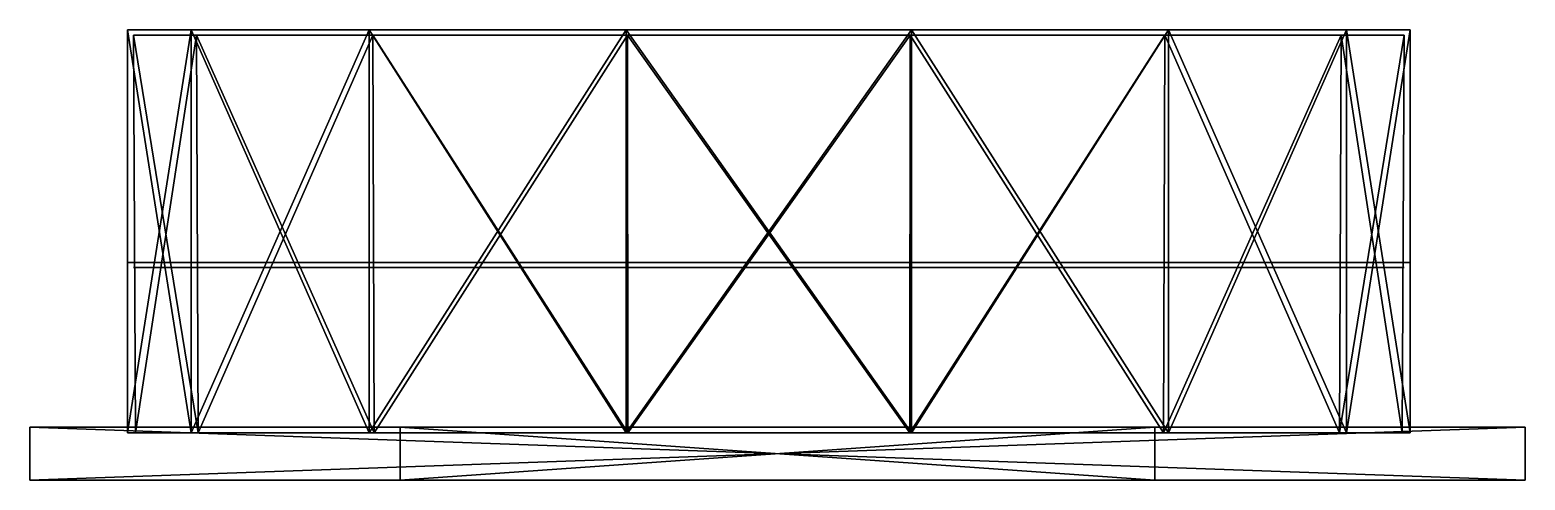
# Model space of a CAD drawing. Extents: x -14.9 to 22.3, y -2.7 to 8.5.
import ezdxf

# ---------------------------------------------------------------- set-up
doc = ezdxf.new("R2010")
doc.units = 0
doc.layers.add('METAL', color=140, linetype='CONTINUOUS')

msp = doc.modelspace()

# ---------------------------------------------------------------- linework, layer by layer
at = {"layer": 'METAL'}
for points in [[(-10.932, 8.549, 16.142), (-12.514, 8.549, 9.212), (-12.514, -1.485, 9.212), (-10.932, 8.549, 16.142)], [(-10.932, 8.549, 16.142), (-12.514, -1.485, 9.212), (-10.932, -1.485, 16.142), (-10.932, 8.549, 16.142)], [(-12.514, 8.549, 9.212), (-10.932, 8.549, 2.283), (-10.932, -1.485, 2.283), (-12.514, 8.549, 9.212)], [(-12.514, 8.549, 9.212), (-10.932, -1.485, 2.283), (-12.514, -1.485, 9.212), (-12.514, 8.549, 9.212)], [(-10.932, 8.549, 16.142), (19.428, 8.549, 9.212), (-12.514, 8.549, 9.212), (-10.932, 8.549, 16.142)], [(-12.514, 8.549, 9.212), (19.428, 8.549, 9.212), (17.846, 8.549, 2.283), (-12.514, 8.549, 9.212)], [(-12.514, 8.549, 9.212), (17.846, 8.549, 2.283), (-10.932, 8.549, 2.283), (-12.514, 8.549, 9.212)], [(-12.314, -1.485, 9.212), (-12.363, 8.417, 9.212), (-10.797, 8.417, 16.076), (-12.314, -1.485, 9.212)], [(-10.752, -1.485, 2.369), (-10.797, 8.417, 2.348), (-12.363, 8.417, 9.212), (-10.752, -1.485, 2.369)], [(-10.752, -1.485, 2.369), (-12.363, 8.417, 9.212), (-12.314, -1.485, 9.212), (-10.752, -1.485, 2.369)], [(19.278, 8.417, 9.212), (-10.797, 8.417, 16.076), (-12.363, 8.417, 9.212), (19.278, 8.417, 9.212)], [(17.711, 8.417, 2.348), (19.278, 8.417, 9.212), (-12.363, 8.417, 9.212), (17.711, 8.417, 2.348)], [(17.711, 8.417, 2.348), (-12.363, 8.417, 9.212), (-10.797, 8.417, 2.348), (17.711, 8.417, 2.348)], [(-12.314, -1.485, 9.212), (-10.797, 8.417, 16.076), (-10.752, -1.485, 16.055), (-12.314, -1.485, 9.212)], [(-6.5, 8.549, 21.699), (-10.932, 8.549, 16.142), (-10.932, -1.485, 16.142), (-6.5, 8.549, 21.699)], [(-6.5, 8.549, 21.699), (-10.932, -1.485, 16.142), (-6.5, -1.485, 21.699), (-6.5, 8.549, 21.699)], [(-10.932, 8.549, 2.283), (-6.5, 8.549, -3.275), (-6.5, -1.485, -3.275), (-10.932, 8.549, 2.283)], [(-10.932, 8.549, 2.283), (-6.5, -1.485, -3.275), (-10.932, -1.485, 2.283), (-10.932, 8.549, 2.283)], [(-6.5, 8.549, 21.699), (17.846, 8.549, 16.142), (-10.932, 8.549, 16.142), (-6.5, 8.549, 21.699)], [(-10.932, 8.549, 16.142), (17.846, 8.549, 16.142), (19.428, 8.549, 9.212), (-10.932, 8.549, 16.142)], [(-10.932, 8.549, 2.283), (17.846, 8.549, 2.283), (13.415, 8.549, -3.275), (-10.932, 8.549, 2.283)], [(-10.932, 8.549, 2.283), (13.415, 8.549, -3.275), (-6.5, 8.549, -3.275), (-10.932, 8.549, 2.283)], [(-10.752, -1.485, 16.055), (-10.797, 8.417, 16.076), (-6.407, 8.417, 21.581), (-10.752, -1.485, 16.055)], [(-6.376, -1.485, -3.118), (-6.407, 8.417, -3.157), (-10.797, 8.417, 2.348), (-6.376, -1.485, -3.118)], [(-6.376, -1.485, -3.118), (-10.797, 8.417, 2.348), (-10.752, -1.485, 2.369), (-6.376, -1.485, -3.118)], [(17.711, 8.417, 16.076), (-6.407, 8.417, 21.581), (-10.797, 8.417, 16.076), (17.711, 8.417, 16.076)], [(19.278, 8.417, 9.212), (17.711, 8.417, 16.076), (-10.797, 8.417, 16.076), (19.278, 8.417, 9.212)], [(13.321, 8.417, -3.157), (17.711, 8.417, 2.348), (-10.797, 8.417, 2.348), (13.321, 8.417, -3.157)], [(13.321, 8.417, -3.157), (-10.797, 8.417, 2.348), (-6.407, 8.417, -3.157), (13.321, 8.417, -3.157)], [(-10.752, -1.485, 16.055), (-6.407, 8.417, 21.581), (-6.376, -1.485, 21.542), (-10.752, -1.485, 16.055)], [(-0.097, 8.549, 24.782), (-6.5, 8.549, 21.699), (-6.5, -1.485, 21.699), (-0.097, 8.549, 24.782)], [(-0.097, 8.549, 24.782), (-6.5, -1.485, 21.699), (-0.097, -1.485, 24.782), (-0.097, 8.549, 24.782)], [(-6.5, 8.549, -3.275), (-0.097, 8.549, -6.358), (-0.097, -1.485, -6.358), (-6.5, 8.549, -3.275)], [(-6.5, 8.549, -3.275), (-0.097, -1.485, -6.358), (-6.5, -1.485, -3.275), (-6.5, 8.549, -3.275)], [(-0.097, 8.549, 24.782), (13.415, 8.549, 21.699), (-6.5, 8.549, 21.699), (-0.097, 8.549, 24.782)], [(-6.5, 8.549, 21.699), (13.415, 8.549, 21.699), (17.846, 8.549, 16.142), (-6.5, 8.549, 21.699)], [(-6.5, 8.549, -3.275), (13.415, 8.549, -3.275), (7.011, 8.549, -6.358), (-6.5, 8.549, -3.275)], [(-6.5, 8.549, -3.275), (7.011, 8.549, -6.358), (-0.097, 8.549, -6.358), (-6.5, 8.549, -3.275)], [(-6.376, -1.485, 21.542), (-6.407, 8.417, 21.581), (-0.063, 8.417, 24.636), (-6.376, -1.485, 21.542)], [(-0.052, -1.485, -6.163), (-0.063, 8.417, -6.212), (-6.407, 8.417, -3.157), (-0.052, -1.485, -6.163)], [(-0.052, -1.485, -6.163), (-6.407, 8.417, -3.157), (-6.376, -1.485, -3.118), (-0.052, -1.485, -6.163)], [(13.321, 8.417, 21.581), (-0.063, 8.417, 24.636), (-6.407, 8.417, 21.581), (13.321, 8.417, 21.581)], [(17.711, 8.417, 16.076), (13.321, 8.417, 21.581), (-6.407, 8.417, 21.581), (17.711, 8.417, 16.076)], [(6.978, 8.417, -6.212), (13.321, 8.417, -3.157), (-6.407, 8.417, -3.157), (6.978, 8.417, -6.212)], [(6.978, 8.417, -6.212), (-6.407, 8.417, -3.157), (-0.063, 8.417, -6.212), (6.978, 8.417, -6.212)], [(-6.376, -1.485, 21.542), (-0.063, 8.417, 24.636), (-0.052, -1.485, 24.588), (-6.376, -1.485, 21.542)], [(7.011, 8.549, 24.782), (-0.097, 8.549, 24.782), (-0.097, -1.485, 24.782), (7.011, 8.549, 24.782)], [(7.011, 8.549, 24.782), (-0.097, -1.485, 24.782), (7.011, -1.485, 24.782), (7.011, 8.549, 24.782)], [(-0.097, 8.549, -6.358), (7.011, 8.549, -6.358), (7.011, -1.485, -6.358), (-0.097, 8.549, -6.358)], [(-0.097, 8.549, -6.358), (7.011, -1.485, -6.358), (-0.097, -1.485, -6.358), (-0.097, 8.549, -6.358)], [(-0.097, 8.549, 24.782), (7.011, 8.549, 24.782), (13.415, 8.549, 21.699), (-0.097, 8.549, 24.782)], [(-0.052, -1.485, 24.588), (-0.063, 8.417, 24.636), (6.978, 8.417, 24.636), (-0.052, -1.485, 24.588)], [(6.967, -1.485, -6.163), (6.978, 8.417, -6.212), (-0.063, 8.417, -6.212), (6.967, -1.485, -6.163)], [(6.967, -1.485, -6.163), (-0.063, 8.417, -6.212), (-0.052, -1.485, -6.163), (6.967, -1.485, -6.163)], [(13.321, 8.417, 21.581), (6.978, 8.417, 24.636), (-0.063, 8.417, 24.636), (13.321, 8.417, 21.581)], [(-0.052, -1.485, 24.588), (6.978, 8.417, 24.636), (6.967, -1.485, 24.588), (-0.052, -1.485, 24.588)], [(6.967, -1.485, 24.588), (6.978, 8.417, 24.636), (13.321, 8.417, 21.581), (6.967, -1.485, 24.588)], [(6.967, -1.485, 24.588), (13.321, 8.417, 21.581), (13.29, -1.485, 21.542), (6.967, -1.485, 24.588)], [(13.29, -1.485, -3.118), (6.978, 8.417, -6.212), (6.967, -1.485, -6.163), (13.29, -1.485, -3.118)], [(13.29, -1.485, -3.118), (13.321, 8.417, -3.157), (6.978, 8.417, -6.212), (13.29, -1.485, -3.118)], [(13.415, 8.549, 21.699), (7.011, 8.549, 24.782), (7.011, -1.485, 24.782), (13.415, 8.549, 21.699)], [(13.415, 8.549, 21.699), (7.011, -1.485, 24.782), (13.415, -1.485, 21.699), (13.415, 8.549, 21.699)], [(7.011, 8.549, -6.358), (13.415, 8.549, -3.275), (13.415, -1.485, -3.275), (7.011, 8.549, -6.358)], [(7.011, 8.549, -6.358), (13.415, -1.485, -3.275), (7.011, -1.485, -6.358), (7.011, 8.549, -6.358)], [(13.29, -1.485, 21.542), (13.321, 8.417, 21.581), (17.711, 8.417, 16.076), (13.29, -1.485, 21.542)], [(13.29, -1.485, 21.542), (17.711, 8.417, 16.076), (17.666, -1.485, 16.055), (13.29, -1.485, 21.542)], [(17.666, -1.485, 2.369), (13.321, 8.417, -3.157), (13.29, -1.485, -3.118), (17.666, -1.485, 2.369)], [(17.666, -1.485, 2.369), (17.711, 8.417, 2.348), (13.321, 8.417, -3.157), (17.666, -1.485, 2.369)], [(17.846, 8.549, 16.142), (13.415, 8.549, 21.699), (13.415, -1.485, 21.699), (17.846, 8.549, 16.142)], [(17.846, 8.549, 16.142), (13.415, -1.485, 21.699), (17.846, -1.485, 16.142), (17.846, 8.549, 16.142)], [(13.415, 8.549, -3.275), (17.846, 8.549, 2.283), (17.846, -1.485, 2.283), (13.415, 8.549, -3.275)], [(13.415, 8.549, -3.275), (17.846, -1.485, 2.283), (13.415, -1.485, -3.275), (13.415, 8.549, -3.275)], [(17.666, -1.485, 16.055), (17.711, 8.417, 16.076), (19.278, 8.417, 9.212), (17.666, -1.485, 16.055)], [(17.666, -1.485, 16.055), (19.278, 8.417, 9.212), (19.228, -1.485, 9.212), (17.666, -1.485, 16.055)], [(19.228, -1.485, 9.212), (17.711, 8.417, 2.348), (17.666, -1.485, 2.369), (19.228, -1.485, 9.212)], [(19.228, -1.485, 9.212), (19.278, 8.417, 9.212), (17.711, 8.417, 2.348), (19.228, -1.485, 9.212)], [(19.428, 8.549, 9.212), (17.846, 8.549, 16.142), (17.846, -1.485, 16.142), (19.428, 8.549, 9.212)], [(19.428, 8.549, 9.212), (17.846, -1.485, 16.142), (19.428, -1.485, 9.212), (19.428, 8.549, 9.212)], [(17.846, 8.549, 2.283), (19.428, 8.549, 9.212), (19.428, -1.485, 9.212), (17.846, 8.549, 2.283)], [(17.846, 8.549, 2.283), (19.428, -1.485, 9.212), (17.846, -1.485, 2.283), (17.846, 8.549, 2.283)], [(-10.932, 2.76, 16.142), (19.428, 2.76, 9.212), (-12.514, 2.76, 9.212), (-10.932, 2.76, 16.142)], [(-12.514, 2.76, 9.212), (19.428, 2.76, 9.212), (17.846, 2.76, 2.283), (-12.514, 2.76, 9.212)], [(-12.514, 2.76, 9.212), (17.846, 2.76, 2.283), (-10.932, 2.76, 2.283), (-12.514, 2.76, 9.212)], [(19.278, 2.628, 9.212), (-10.797, 2.628, 16.076), (-12.363, 2.628, 9.212), (19.278, 2.628, 9.212)], [(17.711, 2.628, 2.348), (19.278, 2.628, 9.212), (-12.363, 2.628, 9.212), (17.711, 2.628, 2.348)], [(17.711, 2.628, 2.348), (-12.363, 2.628, 9.212), (-10.797, 2.628, 2.348), (17.711, 2.628, 2.348)], [(-6.5, 2.76, 21.699), (17.846, 2.76, 16.142), (-10.932, 2.76, 16.142), (-6.5, 2.76, 21.699)], [(-10.932, 2.76, 16.142), (17.846, 2.76, 16.142), (19.428, 2.76, 9.212), (-10.932, 2.76, 16.142)], [(-10.932, 2.76, 2.283), (17.846, 2.76, 2.283), (13.415, 2.76, -3.275), (-10.932, 2.76, 2.283)], [(-10.932, 2.76, 2.283), (13.415, 2.76, -3.275), (-6.5, 2.76, -3.275), (-10.932, 2.76, 2.283)], [(17.711, 2.628, 16.076), (-6.407, 2.628, 21.581), (-10.797, 2.628, 16.076), (17.711, 2.628, 16.076)], [(19.278, 2.628, 9.212), (17.711, 2.628, 16.076), (-10.797, 2.628, 16.076), (19.278, 2.628, 9.212)], [(13.321, 2.628, -3.157), (17.711, 2.628, 2.348), (-10.797, 2.628, 2.348), (13.321, 2.628, -3.157)], [(13.321, 2.628, -3.157), (-10.797, 2.628, 2.348), (-6.407, 2.628, -3.157), (13.321, 2.628, -3.157)], [(-0.097, 2.76, 24.782), (13.415, 2.76, 21.699), (-6.5, 2.76, 21.699), (-0.097, 2.76, 24.782)], [(-6.5, 2.76, 21.699), (13.415, 2.76, 21.699), (17.846, 2.76, 16.142), (-6.5, 2.76, 21.699)], [(-6.5, 2.76, -3.275), (13.415, 2.76, -3.275), (7.011, 2.76, -6.358), (-6.5, 2.76, -3.275)], [(-6.5, 2.76, -3.275), (7.011, 2.76, -6.358), (-0.097, 2.76, -6.358), (-6.5, 2.76, -3.275)], [(13.321, 2.628, 21.581), (-0.063, 2.628, 24.636), (-6.407, 2.628, 21.581), (13.321, 2.628, 21.581)], [(17.711, 2.628, 16.076), (13.321, 2.628, 21.581), (-6.407, 2.628, 21.581), (17.711, 2.628, 16.076)], [(6.978, 2.628, -6.212), (13.321, 2.628, -3.157), (-6.407, 2.628, -3.157), (6.978, 2.628, -6.212)], [(6.978, 2.628, -6.212), (-6.407, 2.628, -3.157), (-0.063, 2.628, -6.212), (6.978, 2.628, -6.212)], [(-0.097, 2.76, 24.782), (7.011, 2.76, 24.782), (13.415, 2.76, 21.699), (-0.097, 2.76, 24.782)], [(13.321, 2.628, 21.581), (6.978, 2.628, 24.636), (-0.063, 2.628, 24.636), (13.321, 2.628, 21.581)], [(-14.946, -1.343, -9.371), (22.293, -1.343, -9.371), (22.293, -2.663, -9.371), (-14.946, -1.343, -9.371)], [(-14.946, -1.343, -9.371), (22.293, -2.663, -9.371), (-14.946, -2.663, -9.371), (-14.946, -1.343, -9.371)], [(22.293, -1.343, 27.93), (-14.946, -1.343, 27.93), (-14.946, -2.663, 27.93), (22.293, -1.343, 27.93)], [(22.293, -1.343, 27.93), (-14.946, -2.663, 27.93), (22.293, -2.663, 27.93), (22.293, -1.343, 27.93)], [(-14.946, -1.343, 27.93), (-14.946, -1.343, -9.371), (-14.946, -2.663, -9.371), (-14.946, -1.343, 27.93)], [(-14.946, -1.343, 27.93), (-14.946, -2.663, -9.371), (-14.946, -2.663, 27.93), (-14.946, -1.343, 27.93)], [(-14.946, -1.343, -9.371), (-14.946, -1.343, 27.93), (-5.722, -1.343, 18.705), (-14.946, -1.343, -9.371)], [(-14.946, -1.343, -9.371), (-5.722, -1.343, 18.705), (-5.722, -1.343, -0.146), (-14.946, -1.343, -9.371)], [(-14.946, -1.343, 27.93), (22.293, -1.343, 27.93), (13.068, -1.343, 18.705), (-14.946, -1.343, 27.93)], [(-14.946, -1.343, 27.93), (13.068, -1.343, 18.705), (-5.722, -1.343, 18.705), (-14.946, -1.343, 27.93)], [(22.293, -1.343, -9.371), (-14.946, -1.343, -9.371), (-5.722, -1.343, -0.146), (22.293, -1.343, -9.371)], [(-10.932, -1.485, 16.142), (-12.514, -1.485, 9.212), (-12.314, -1.485, 9.212), (-10.932, -1.485, 16.142)], [(-12.514, -1.485, 9.212), (-10.932, -1.485, 2.283), (-10.752, -1.485, 2.369), (-12.514, -1.485, 9.212)], [(-12.514, -1.485, 9.212), (-10.752, -1.485, 2.369), (-12.314, -1.485, 9.212), (-12.514, -1.485, 9.212)], [(-10.932, -1.485, 16.142), (-12.314, -1.485, 9.212), (-10.752, -1.485, 16.055), (-10.932, -1.485, 16.142)], [(-6.5, -1.485, 21.699), (-10.932, -1.485, 16.142), (-10.752, -1.485, 16.055), (-6.5, -1.485, 21.699)], [(-10.932, -1.485, 2.283), (-6.5, -1.485, -3.275), (-6.376, -1.485, -3.118), (-10.932, -1.485, 2.283)], [(-10.932, -1.485, 2.283), (-6.376, -1.485, -3.118), (-10.752, -1.485, 2.369), (-10.932, -1.485, 2.283)], [(-6.5, -1.485, 21.699), (-10.752, -1.485, 16.055), (-6.376, -1.485, 21.542), (-6.5, -1.485, 21.699)], [(-0.097, -1.485, 24.782), (-6.5, -1.485, 21.699), (-6.376, -1.485, 21.542), (-0.097, -1.485, 24.782)], [(-6.5, -1.485, -3.275), (-0.097, -1.485, -6.358), (-0.052, -1.485, -6.163), (-6.5, -1.485, -3.275)], [(-6.5, -1.485, -3.275), (-0.052, -1.485, -6.163), (-6.376, -1.485, -3.118), (-6.5, -1.485, -3.275)], [(-0.097, -1.485, 24.782), (-6.376, -1.485, 21.542), (-0.052, -1.485, 24.588), (-0.097, -1.485, 24.782)], [(22.293, -1.343, -9.371), (-5.722, -1.343, -0.146), (13.068, -1.343, -0.146), (22.293, -1.343, -9.371)], [(13.068, -2.663, -0.146), (13.068, -1.343, -0.146), (-5.722, -1.343, -0.146), (13.068, -2.663, -0.146)], [(13.068, -2.663, -0.146), (-5.722, -1.343, -0.146), (-5.722, -2.663, -0.146), (13.068, -2.663, -0.146)], [(-5.722, -2.663, 18.705), (-5.722, -1.343, 18.705), (13.068, -1.343, 18.705), (-5.722, -2.663, 18.705)], [(-5.722, -2.663, 18.705), (13.068, -1.343, 18.705), (13.068, -2.663, 18.705), (-5.722, -2.663, 18.705)], [(-5.722, -2.663, -0.146), (-5.722, -1.343, -0.146), (-5.722, -1.343, 18.705), (-5.722, -2.663, -0.146)], [(-5.722, -2.663, -0.146), (-5.722, -1.343, 18.705), (-5.722, -2.663, 18.705), (-5.722, -2.663, -0.146)], [(7.011, -1.485, 24.782), (-0.097, -1.485, 24.782), (-0.052, -1.485, 24.588), (7.011, -1.485, 24.782)], [(-0.097, -1.485, -6.358), (7.011, -1.485, -6.358), (6.967, -1.485, -6.163), (-0.097, -1.485, -6.358)], [(-0.097, -1.485, -6.358), (6.967, -1.485, -6.163), (-0.052, -1.485, -6.163), (-0.097, -1.485, -6.358)], [(7.011, -1.485, 24.782), (-0.052, -1.485, 24.588), (6.967, -1.485, 24.588), (7.011, -1.485, 24.782)], [(13.415, -1.485, 21.699), (7.011, -1.485, 24.782), (6.967, -1.485, 24.588), (13.415, -1.485, 21.699)], [(13.415, -1.485, 21.699), (6.967, -1.485, 24.588), (13.29, -1.485, 21.542), (13.415, -1.485, 21.699)], [(7.011, -1.485, -6.358), (13.29, -1.485, -3.118), (6.967, -1.485, -6.163), (7.011, -1.485, -6.358)], [(7.011, -1.485, -6.358), (13.415, -1.485, -3.275), (13.29, -1.485, -3.118), (7.011, -1.485, -6.358)], [(22.293, -1.343, 27.93), (22.293, -1.343, -9.371), (13.068, -1.343, -0.146), (22.293, -1.343, 27.93)], [(22.293, -1.343, 27.93), (13.068, -1.343, -0.146), (13.068, -1.343, 18.705), (22.293, -1.343, 27.93)], [(13.068, -2.663, 18.705), (13.068, -1.343, 18.705), (13.068, -1.343, -0.146), (13.068, -2.663, 18.705)], [(13.068, -2.663, 18.705), (13.068, -1.343, -0.146), (13.068, -2.663, -0.146), (13.068, -2.663, 18.705)], [(17.846, -1.485, 16.142), (13.415, -1.485, 21.699), (13.29, -1.485, 21.542), (17.846, -1.485, 16.142)], [(17.846, -1.485, 16.142), (13.29, -1.485, 21.542), (17.666, -1.485, 16.055), (17.846, -1.485, 16.142)], [(13.415, -1.485, -3.275), (17.666, -1.485, 2.369), (13.29, -1.485, -3.118), (13.415, -1.485, -3.275)], [(13.415, -1.485, -3.275), (17.846, -1.485, 2.283), (17.666, -1.485, 2.369), (13.415, -1.485, -3.275)], [(19.428, -1.485, 9.212), (17.846, -1.485, 16.142), (17.666, -1.485, 16.055), (19.428, -1.485, 9.212)], [(19.428, -1.485, 9.212), (17.666, -1.485, 16.055), (19.228, -1.485, 9.212), (19.428, -1.485, 9.212)], [(17.846, -1.485, 2.283), (19.228, -1.485, 9.212), (17.666, -1.485, 2.369), (17.846, -1.485, 2.283)], [(17.846, -1.485, 2.283), (19.428, -1.485, 9.212), (19.228, -1.485, 9.212), (17.846, -1.485, 2.283)], [(22.293, -1.343, -9.371), (22.293, -1.343, 27.93), (22.293, -2.663, 27.93), (22.293, -1.343, -9.371)], [(22.293, -1.343, -9.371), (22.293, -2.663, 27.93), (22.293, -2.663, -9.371), (22.293, -1.343, -9.371)], [(-14.946, -2.663, -9.371), (22.293, -2.663, -9.371), (13.068, -2.663, -0.146), (-14.946, -2.663, -9.371)], [(-14.946, -2.663, -9.371), (13.068, -2.663, -0.146), (-5.722, -2.663, -0.146), (-14.946, -2.663, -9.371)], [(22.293, -2.663, 27.93), (-14.946, -2.663, 27.93), (-5.722, -2.663, 18.705), (22.293, -2.663, 27.93)], [(-14.946, -2.663, 27.93), (-14.946, -2.663, -9.371), (-5.722, -2.663, -0.146), (-14.946, -2.663, 27.93)], [(-14.946, -2.663, 27.93), (-5.722, -2.663, -0.146), (-5.722, -2.663, 18.705), (-14.946, -2.663, 27.93)], [(22.293, -2.663, 27.93), (-5.722, -2.663, 18.705), (13.068, -2.663, 18.705), (22.293, -2.663, 27.93)], [(22.293, -2.663, -9.371), (22.293, -2.663, 27.93), (13.068, -2.663, 18.705), (22.293, -2.663, -9.371)], [(22.293, -2.663, -9.371), (13.068, -2.663, 18.705), (13.068, -2.663, -0.146), (22.293, -2.663, -9.371)]]:
    msp.add_3dface(points, dxfattribs=at)

doc.saveas('drawing.dxf')
